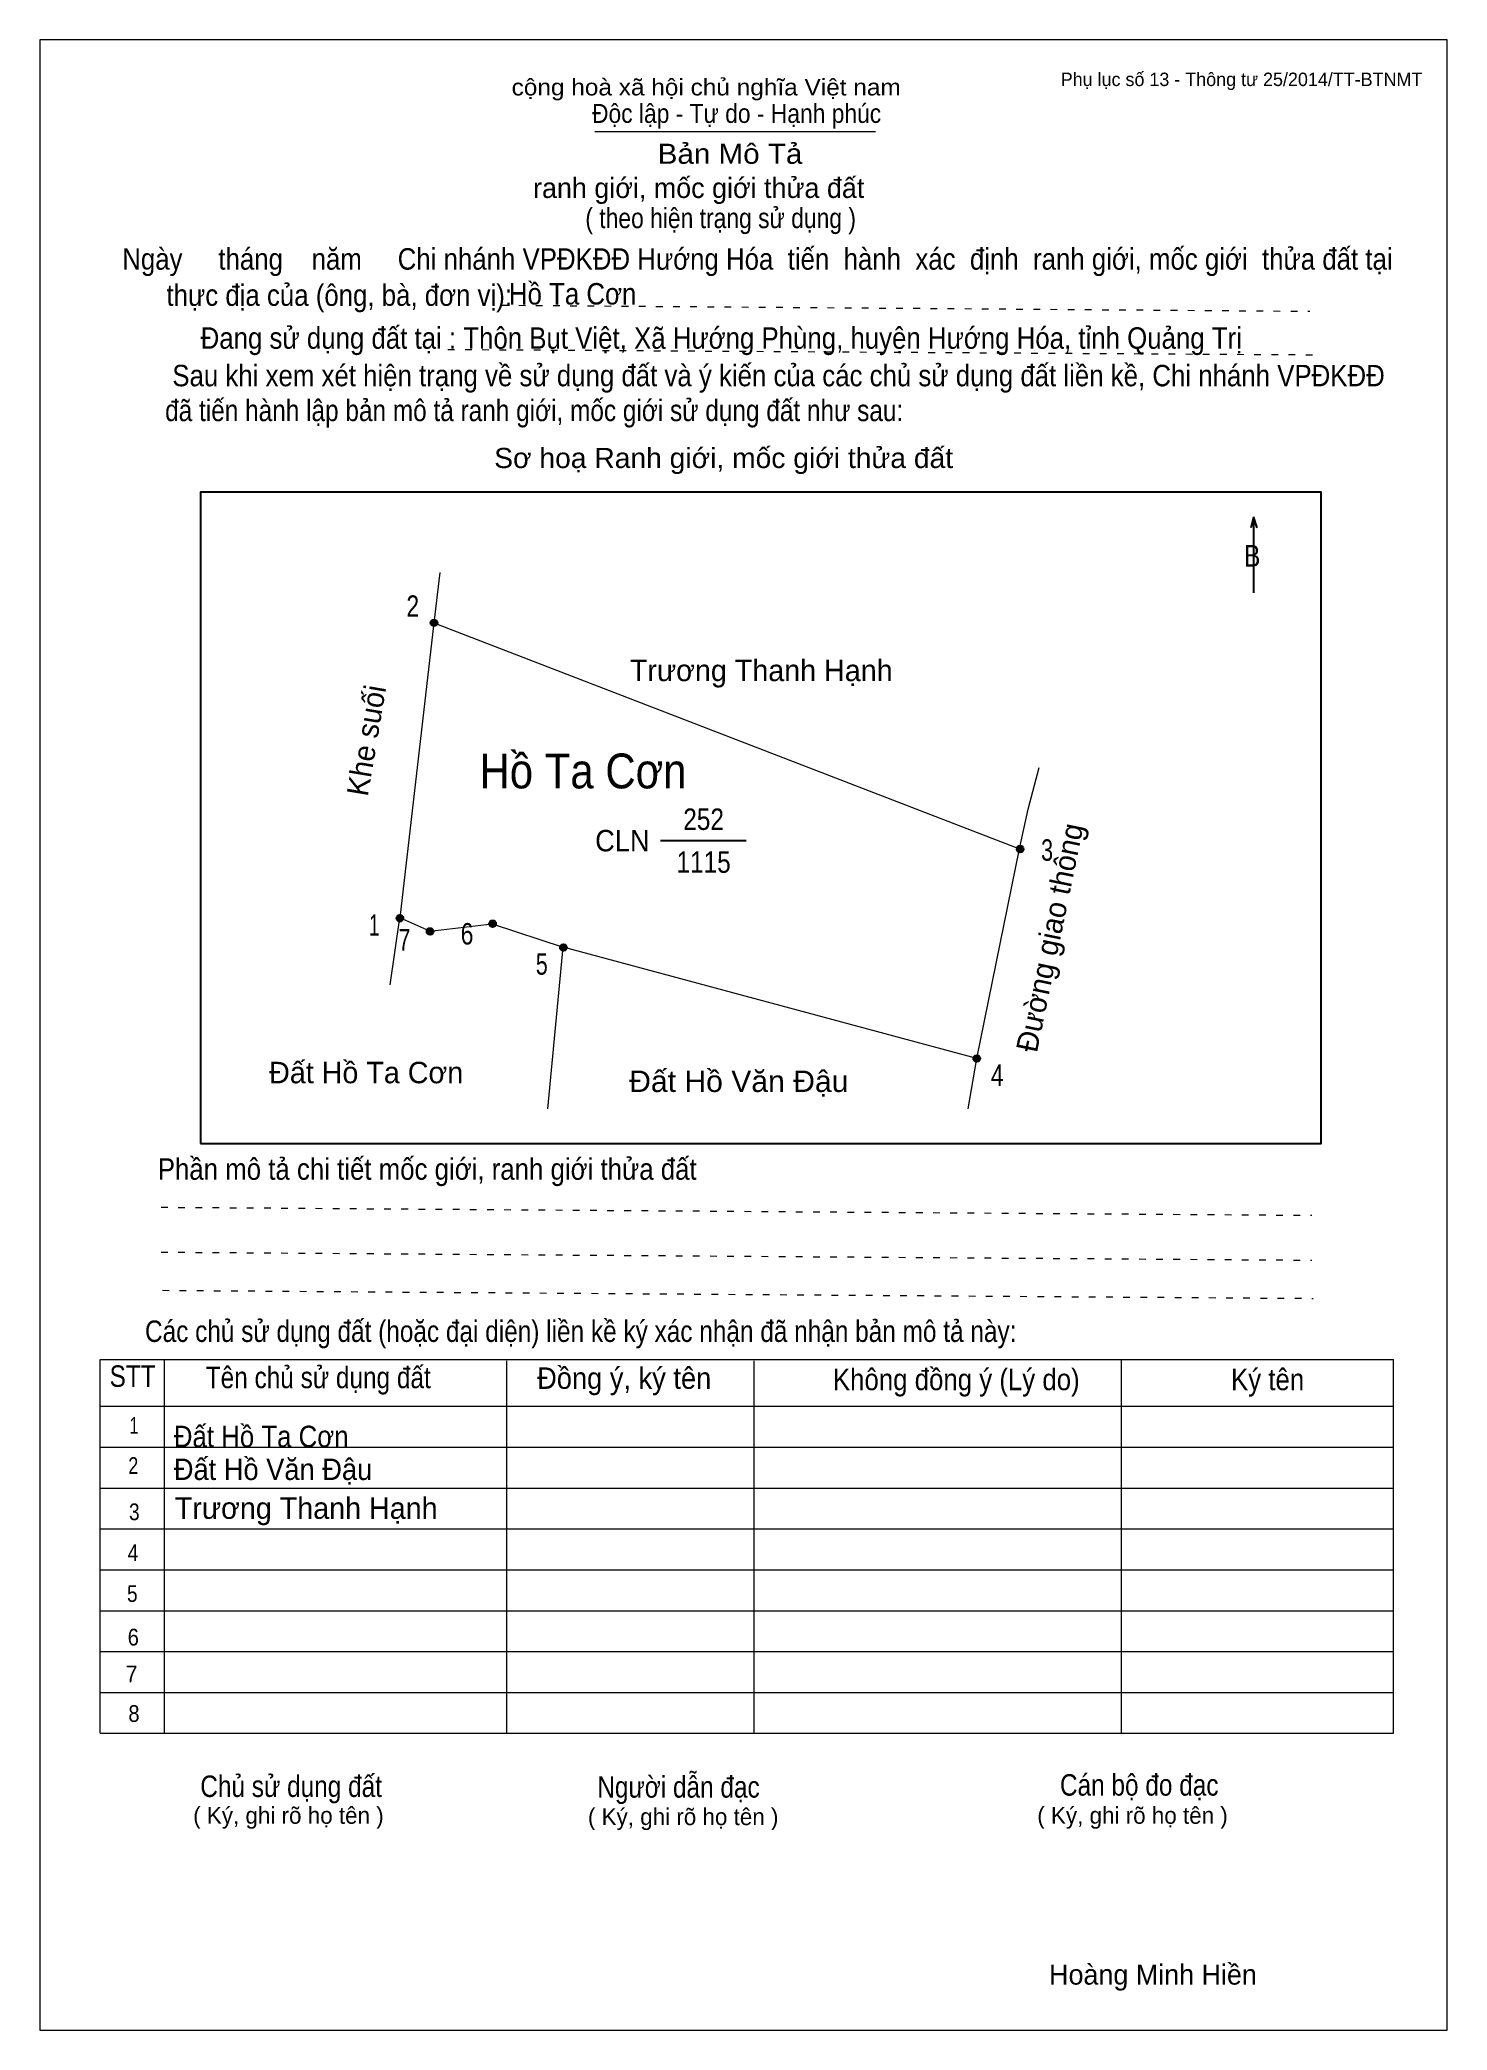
# Model space of a CAD drawing. Header units: centimetres. Extents: x 0 to 21, y 0 to 29.7.
import ezdxf
from ezdxf.enums import TextEntityAlignment as Align

# ---------------------------------------------------------------- set-up
doc = ezdxf.new("R2010")
doc.units = ezdxf.units.CM
doc.header["$LTSCALE"] = 0.13
doc.linetypes.add('DOTTED', pattern=[1.5, 0.3, -1.2])
for name, color, linetype, lineweight in [('1', 7, 'Continuous', 13), ('32', 7, 'Continuous', 25), ('33', 7, 'Continuous', 25), ('6', 7, 'Continuous', 13), ('62', 7, 'Continuous', 13)]:
    doc.layers.add(name, color=color, linetype=linetype, lineweight=lineweight)
for name, color, linetype in [('2', 7, 'Continuous'), ('34', 7, 'Continuous'), ('63', 7, 'Continuous')]:
    doc.layers.add(name, color=color, linetype=linetype)

msp = doc.modelspace()

# ---------------------------------------------------------------- hatches: boundary and pattern name
at = {"layer": '32'}
for points in [[(5.9316, 21, 1), (5.8316, 21, 1)], [(14.678, 17.6252, 1), (14.578, 17.6252, 1)], [(5.4237, 16.5921, 1), (5.3237, 16.5921, 1)], [(5.8727, 16.3963, 1), (5.7727, 16.3963, 1)], [(6.8069, 16.5107, 1), (6.7069, 16.5107, 1)], [(7.8625, 16.1553, 1), (7.7625, 16.1553, 1)], [(14.0297, 14.5, 1), (13.9297, 14.5, 1)]]:
    msp.add_hatch(color=256, dxfattribs=at).paths.add_polyline_path(points)

# ---------------------------------------------------------------- linework, layer by layer
at = {"layer": '1'}
msp.add_lwpolyline([(21, 0), (21, 29.7), (0, 29.7), (0, 0)], close=True, dxfattribs=at)
at = {"layer": '32'}
for centre in [(5.8816, 21), (14.628, 17.6252), (5.3737, 16.5921), (5.8227, 16.3963), (6.7569, 16.5107), (7.8125, 16.1553), (13.9797, 14.5)]:
    msp.add_circle(centre, 0.05, dxfattribs=at)
at = {"layer": '33'}
msp.add_line((9.26, 17.75), (10.54, 17.75), dxfattribs=at)
at = {"layer": '6'}
for p, q in [((5.97, 21.75), (5.88, 21)), ((5.88, 21), (5.37, 16.6)), ((5.88, 21), (14.62, 17.63)), ((13.98, 14.5), (14.62, 17.63)), ((5.23, 15.6), (5.37, 16.6)), ((5.82, 16.4), (5.37, 16.6)), ((7.58, 13.75), (7.81, 16.16)), ((13.98, 14.5), (7.81, 16.16)), ((13.85, 13.75), (13.98, 14.5))]:
    msp.add_line(p, q, dxfattribs=at)
for points in [[(14.62, 17.63), (14.75, 18.22), (14.91, 18.84)], [(5.82, 16.4), (6.75, 16.51), (7.81, 16.16)]]:
    msp.add_lwpolyline(points, dxfattribs=at)
at = {"layer": '62'}
for p, q in [((8.28, 28.33), (12.47, 28.33)), ((0.9, 10.01), (20.2, 10.01)), ((0.9, 4.43), (0.9, 10.01)), ((1.86, 4.43), (1.86, 10.01)), ((6.97, 4.43), (6.97, 9.99)), ((10.66, 4.43), (10.66, 9.99)), ((16.14, 4.43), (16.14, 10.01)), ((20.2, 4.43), (20.2, 10.01)), ((0.9, 9.31), (20.2, 9.31)), ((0.9, 8.7), (20.2, 8.7)), ((0.9, 8.09), (20.2, 8.09)), ((0.9, 7.48), (20.2, 7.48)), ((0.9, 6.87), (20.2, 6.87)), ((0.9, 6.26), (20.2, 6.26)), ((0.9, 5.65), (20.2, 5.65)), ((0.9, 5.04), (20.2, 5.04)), ((0.9, 4.43), (20.2, 4.43))]:
    msp.add_line(p, q, dxfattribs=at)
at = {"layer": '62', "linetype": 'DOTTED'}
for p, q in [((6.89, 25.74), (18.95, 25.65)), ((6.09, 25.08), (19.04, 25)), ((1.81, 12.28), (18.98, 12.16)), ((1.81, 11.61), (18.98, 11.49)), ((1.83, 11.04), (19, 10.92))]:
    msp.add_line(p, q, dxfattribs=at)
at = {"layer": '62', "lineweight": 25}
for p, q in [((18.11, 22.58), (18.11, 21.45)), ((18.11, 22.57), (18.07, 22.42)), ((18.11, 22.57), (18.16, 22.42))]:
    msp.add_line(p, q, dxfattribs=at)
msp.add_lwpolyline([(2.4, 13.23), (19.12, 13.23), (19.12, 22.95), (2.4, 22.95)], close=True, dxfattribs=at)

# ---------------------------------------------------------------- texts
at = {"layer": '2', "width": 0.9}
msp.add_text('Hồ Ta Cơn', height=0.52, dxfattribs=at).set_placement((8.105, 18.53), align=Align.CENTER)
at = {"layer": '32'}
for s, width, p in [('2', 0.8, (5.565, 21.09)), ('3', 0.75, (15.03, 17.45)), ('1', 0.65, (4.99, 16.33)), ('7', 0.75, (5.44, 16.11)), ('6', 0.8, (6.375, 16.2)), ('5', 0.75, (7.49, 15.75)), ('4', 0.8, (14.285, 14.09))]:
    msp.add_text(s, height=0.32, dxfattribs=dict(at, width=width)).set_placement(p, align=Align.CENTER)
at = {"layer": '33'}
for s, p in [('Trương Thanh Hạnh', (10.765, 20.13)), ('Đất Hồ Ta Cơn', (4.87, 14.13)), ('Đất Hồ Ta Cơn', (4.87, 14.13)), ('Trương Thanh Hạnh', (3.975, 7.63))]:
    msp.add_text(s, height=0.32, dxfattribs=at).set_placement(p, align=Align.CENTER)
for s, rotation, p in [('Khe suối', 80.458, (5.0309, 19.2185)), ('Đường giao thông', 78.357, (15.2267, 16.2727))]:
    msp.add_text(s, height=0.3199, rotation=rotation, dxfattribs=at).set_placement(p, align=Align.CENTER)
for s, width, p in [('252', 0.85, (9.905, 17.91)), ('1115', 0.85, (9.905, 17.27)), ('Đất Hồ Văn Đậu', 1.05, (10.43, 14))]:
    msp.add_text(s, height=0.32, dxfattribs=dict(at, width=width)).set_placement(p, align=Align.CENTER)
at = {"layer": '33', "width": 0.95}
msp.add_text('CLN', height=0.32, dxfattribs=at).set_placement((9.1, 17.59), align=Align.RIGHT)
at = {"layer": '34'}
for s, width, p in [('Hồ Ta Cơn', 0.9, (7, 25.75)), ('Đất Hồ Ta Cơn', 0.9, (2, 8.7)), ('Đất Hồ Văn Đậu', 0.95, (2, 8.21))]:
    msp.add_text(s, height=0.32, dxfattribs=dict(at, width=width)).set_placement(p)
at = {"layer": '62'}
for s, height, width, p in [('cộng hoà xã hội chủ nghĩa Việt nam', 0.2474, 1.1, (7.04, 28.87)), ('Độc lập - Tự do - Hạnh phúc', 0.2828, 0.9, (8.24, 28.46)), ('Bản Mô Tả', 0.3, 1.1, (9.22, 27.85)), ('( theo hiện trạng sử dụng )', 0.3, 0.85, (8.14, 26.89)), ('Ngày     tháng    năm     Chi nhánh VPĐKĐĐ Hướng Hóa  tiến  hành  xác  định  ranh giới, mốc giới  thửa đất tại ', 0.32, 0.9, (1.23, 26.27)), ('thực địa của (ông, bà, đơn vị): ', 0.32, 0.9, (1.89, 25.73)), ('Đang sử dụng đất tại : Thôn Bụt Việt, Xã Hướng Phùng, huyện Hướng Hóa, tỉnh Quảng Trị', 0.32, 0.9, (2.4, 25.09)), (' Sau khi xem xét hiện trạng về sử dụng đất và ý kiến của các chủ sử dụng đất liền kề, Chi nhánh VPĐKĐĐ ', 0.32, 0.9, (1.87, 24.53)), ('đã tiến hành lập bản mô tả ranh giới, mốc giới sử dụng đất như sau:', 0.32, 0.85, (1.87, 24.01)), ('Sơ hoạ Ranh giới, mốc giới thửa đất', 0.3, 1.05, (6.78, 23.31)), ('B', 0.32, 0.85, (17.97, 21.84)), ('Phần mô tả chi tiết mốc giới, ranh giới thửa đất ', 0.32, 0.9, (1.76, 12.69)), ('Các chủ sử dụng đất (hoặc đại diện) liền kề ký xác nhận đã nhận bản mô tả này:', 0.32, 0.85, (1.57, 10.27))]:
    msp.add_text(s, height=height, dxfattribs=dict(at, width=width)).set_placement(p)
msp.add_text('ranh giới, mốc giới thửa đất', height=0.3, dxfattribs=at).set_placement((7.36, 27.34))
for s, height, width, p in [('STT', 0.32, 0.85, (1.385, 9.6)), ('Tên chủ sử dụng đất', 0.32, 0.85, (4.155, 9.58)), ('Đồng ý, ký tên', 0.32, 0.95, (8.72, 9.57)), ('Không đồng ý (Lý do)', 0.32, 0.9, (13.675, 9.55)), ('Ký tên', 0.32, 0.9, (18.32, 9.55)), ('1', 0.25, 0.7, (1.405, 8.9)), ('2', 0.25, 0.8, (1.395, 8.3)), ('3', 0.25, 0.85, (1.41, 7.61)), ('4', 0.25, 0.85, (1.39, 7)), ('5', 0.25, 0.85, (1.38, 6.39)), ('6', 0.25, 0.9, (1.395, 5.74)), ('7', 0.25, 0.95, (1.37, 5.19)), ('8', 0.25, 0.9, (1.405, 4.6)), ('Người dẫn đạc', 0.32, 0.85, (9.53, 3.47)), ('Chủ sử dụng đất', 0.32, 0.85, (3.75, 3.48)), ('Cán bộ đo đạc', 0.32, 0.85, (16.405, 3.5))]:
    msp.add_text(s, height=height, dxfattribs=dict(at, width=width)).set_placement(p, align=Align.CENTER)
for p in [(3.71, 3.08), (9.6, 3.06), (16.305, 3.08)]:
    msp.add_text('( Ký, ghi rõ họ tên )', height=0.25, dxfattribs=at).set_placement(p, align=Align.CENTER)
at = {"layer": '63'}
msp.add_text('Phụ lục số 13 - Thông tư 25/2014/TT-BTNMT', height=0.2, dxfattribs=at).set_placement((20.63, 29.01), align=Align.RIGHT)
msp.add_text('Hoàng Minh Hiền', height=0.3, dxfattribs=at).set_placement((16.61, 0.68), align=Align.CENTER)

doc.saveas('drawing.dxf')
